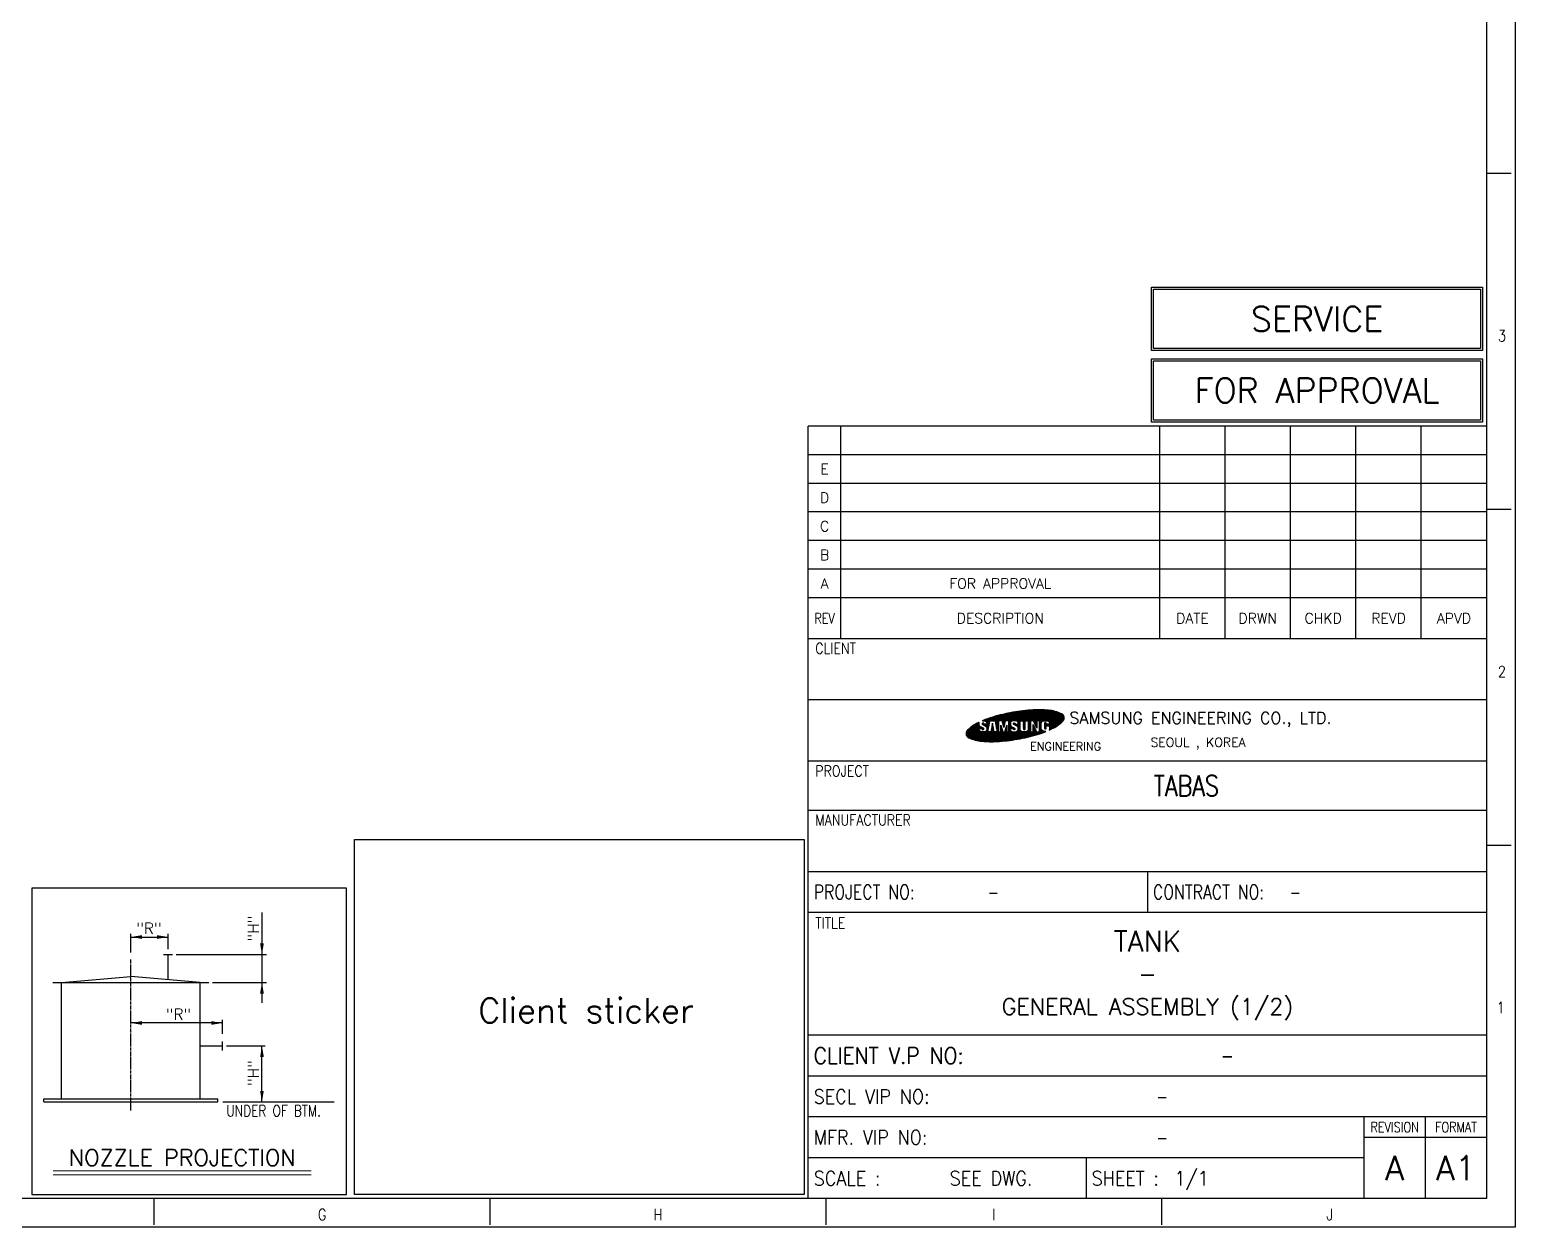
# Model space of a CAD drawing. Header units: millimetres. Extents: x -2091 to 296200, y -2515 to 5200.
# Drawn here: x 46030.9 to 46394.4, y 1776.1 to 2069.1 of the extents above; entities that cross this region are included whole.
import ezdxf
from ezdxf.enums import TextEntityAlignment as Align

# ---------------------------------------------------------------- set-up
doc = ezdxf.new("R2010")
doc.units = ezdxf.units.MM
doc.linetypes.add('CENTER2', pattern=[1.125, 0.75, -0.125, 0.125, -0.125])
doc.linetypes.add('PHANTOM2', pattern=[1.25, 0.625, -0.125, 0.125, -0.125, 0.125, -0.125])
for name, color, linetype in [('1', 7, 'Continuous'), ('2', 3, 'Continuous'), ('BRD', 8, 'Continuous'), ('CLUDE', 30, 'Continuous'), ('co', 7, 'Continuous'), ('CONTINUOUS', 7, 'Continuous'), ('LOGO', 3, 'Continuous')]:
    doc.layers.add(name, color=color, linetype=linetype)
doc.styles.add('ROMANS', font='romans.shx')

# ---------------------------------------------------------------- blocks, each defined once
blk = doc.blocks.new('a')
blk.add_solid([(2.5, 0.42), (2.5, -0.42), (0, 0)])
blk = doc.blocks.new('*X829')
at = {"color": 0}
for p, q in [((346.26, 33.01), (347.51, 34.27)), ((346.29, 32.86), (347.75, 34.32)), ((346.31, 32.71), (347.97, 34.37)), ((346.94, 33.16), (348.2, 34.42)), ((347.12, 33.16), (348.43, 34.47)), ((347.3, 33.16), (348.65, 34.52)), ((347.47, 33.16), (348.87, 34.56)), ((347.54, 33.05), (349.09, 34.6)), ((348.67, 33.16), (347.56, 34.28)), ((347.57, 32.91), (349.3, 34.64)), ((347.61, 32.77), (349.52, 34.68)), ((349.04, 32.97), (347.7, 34.31)), ((349.13, 33.06), (347.85, 34.34)), ((349.25, 33.12), (347.99, 34.38)), ((349.39, 33.16), (348.14, 34.41)), ((348.18, 33.16), (349.73, 34.71)), ((349.56, 33.16), (348.28, 34.44)), ((348.36, 33.16), (349.94, 34.75)), ((349.74, 33.16), (348.43, 34.47)), ((348.53, 33.16), (350.15, 34.78)), ((349.93, 33.14), (348.57, 34.5)), ((348.7, 32.8), (350.77, 34.87)), ((348.7, 32.98), (350.56, 34.84)), ((348.7, 33.15), (350.36, 34.81)), ((350.69, 32.56), (348.72, 34.53)), ((350.69, 32.74), (348.87, 34.56)), ((350.69, 32.91), (349.02, 34.59)), ((349.15, 33.07), (350.97, 34.89)), ((350.69, 33.09), (349.17, 34.62)), ((350.8, 33.16), (349.32, 34.64)), ((349.42, 33.16), (351.17, 34.92)), ((350.98, 33.16), (349.47, 34.67)), ((349.59, 33.16), (351.37, 34.94)), ((351.15, 33.16), (349.62, 34.69)), ((349.77, 33.16), (351.57, 34.96)), ((351.58, 32.91), (349.77, 34.72)), ((351.58, 33.09), (349.92, 34.74)), ((349.93, 33.15), (351.77, 34.98)), ((350.07, 33.11), (351.96, 35)), ((351.68, 33.16), (350.07, 34.77)), ((350.17, 33.03), (352.16, 35.02)), ((351.86, 33.16), (350.23, 34.79)), ((350.26, 32.95), (352.35, 35.03)), ((350.32, 32.83), (352.54, 35.05)), ((352.04, 33.16), (350.38, 34.81)), ((352.52, 32.85), (350.54, 34.84)), ((352.52, 33.03), (350.69, 34.86)), ((350.83, 33.16), (352.73, 35.06)), ((352.56, 33.16), (350.85, 34.88)), ((351.01, 33.16), (352.92, 35.07)), ((352.74, 33.16), (351.01, 34.9)), ((352.92, 33.16), (351.16, 34.92)), ((351.18, 33.16), (353.11, 35.09)), ((351.25, 32.88), (353.48, 35.1)), ((351.25, 33.05), (353.29, 35.09)), ((353.67, 32.59), (351.32, 34.93)), ((353.67, 32.77), (351.48, 34.95)), ((353.67, 32.94), (351.64, 34.97)), ((351.71, 33.16), (353.66, 35.11)), ((353.67, 33.12), (351.8, 34.99)), ((351.89, 33.16), (353.84, 35.11)), ((353.8, 33.16), (351.96, 35)), ((352.07, 33.16), (354.02, 35.11)), ((353.98, 33.16), (352.13, 35.02)), ((352.14, 33.06), (354.19, 35.11)), ((352.14, 32.88), (354.37, 35.11)), ((354.46, 32.86), (352.29, 35.03)), ((354.53, 32.96), (352.45, 35.04)), ((352.6, 33.16), (354.54, 35.1)), ((354.62, 33.05), (352.62, 35.05)), ((352.78, 33.16), (354.71, 35.1)), ((354.73, 33.11), (352.78, 35.07)), ((352.95, 33.16), (354.88, 35.09)), ((354.86, 33.16), (352.95, 35.08)), ((353.1, 33.13), (355.04, 35.08)), ((355.04, 33.16), (353.12, 35.09)), ((353.15, 33.01), (355.21, 35.07)), ((353.2, 32.89), (355.38, 35.06)), ((353.26, 32.76), (355.54, 35.04)), ((355.22, 33.16), (353.28, 35.09)), ((355.39, 33.16), (353.45, 35.1)), ((355.61, 33.12), (353.63, 35.11)), ((356.89, 32.02), (353.8, 35.11)), ((353.84, 33.16), (355.7, 35.03)), ((357, 32.09), (353.98, 35.11)), ((354.01, 33.16), (355.86, 35.01)), ((354.12, 33.1), (356.02, 34.99)), ((354.12, 32.92), (356.17, 34.97)), ((354.12, 32.74), (356.32, 34.94)), ((354.12, 32.57), (356.47, 34.91)), ((357.11, 32.16), (354.15, 35.11)), ((357.21, 32.23), (354.33, 35.11)), ((357.32, 32.3), (354.51, 35.1)), ((357.42, 32.37), (354.7, 35.1)), ((357.52, 32.44), (354.88, 35.09)), ((354.9, 33.16), (356.61, 34.88)), ((357.63, 32.52), (355.07, 35.08)), ((355.07, 33.16), (356.76, 34.85)), ((355.25, 33.16), (356.9, 34.81)), ((357.72, 32.6), (355.26, 35.06)), ((355.43, 33.16), (357.03, 34.77)), ((357.82, 32.68), (355.45, 35.05)), ((355.57, 33.13), (357.17, 34.73)), ((357.92, 32.76), (355.64, 35.03)), ((355.69, 33.08), (357.3, 34.69)), ((355.76, 32.26), (357.95, 34.44)), ((355.79, 32.99), (357.44, 34.64)), ((358.01, 32.84), (355.84, 35.01)), ((355.86, 32.89), (357.57, 34.6)), ((355.89, 32.74), (357.7, 34.55)), ((355.89, 32.56), (357.82, 34.5)), ((355.89, 32.21), (358.07, 34.39)), ((355.89, 32.03), (358.18, 34.32)), ((358.11, 32.92), (356.05, 34.98)), ((358.2, 33.01), (356.26, 34.95)), ((358.29, 33.1), (356.48, 34.91)), ((358.37, 33.19), (356.7, 34.86)), ((358.43, 33.31), (356.94, 34.8)), ((358.48, 33.43), (357.19, 34.72)), ((358.51, 33.58), (357.45, 34.64)), ((358.51, 33.76), (357.74, 34.53)), ((358.44, 34.01), (358.04, 34.4)), ((341.1, 30.85), (342.82, 32.58)), ((341.11, 31.05), (342.35, 32.28)), ((341.12, 30.7), (343.21, 32.79)), ((341.16, 30.56), (343.4, 32.81)), ((341.22, 30.45), (343.4, 32.63)), ((341.29, 30.34), (343.4, 32.45)), ((341.38, 30.26), (343.45, 32.32)), ((341.49, 30.18), (343.53, 32.22)), ((343.63, 29.55), (341.53, 31.64)), ((341.6, 30.12), (343.62, 32.14)), ((343.83, 29.52), (341.63, 31.73)), ((344.03, 29.5), (341.72, 31.81)), ((341.73, 30.07), (343.41, 31.75)), ((344.22, 29.48), (341.82, 31.89)), ((344.41, 29.47), (341.92, 31.97)), ((344.6, 29.46), (342.02, 32.04)), ((344.79, 29.45), (342.12, 32.12)), ((344.97, 29.44), (342.22, 32.19)), ((345.15, 29.44), (342.32, 32.27)), ((345.33, 29.43), (342.43, 32.34)), ((343.41, 31.54), (342.54, 32.41)), ((343.41, 31.71), (342.65, 32.47)), ((343.52, 31.77), (342.76, 32.54)), ((343.7, 31.77), (342.87, 32.61)), ((343.88, 31.77), (342.98, 32.67)), ((343.07, 29.65), (345.07, 31.64)), ((343.42, 32.41), (343.1, 32.73)), ((343.4, 32.6), (343.21, 32.79)), ((343.4, 32.78), (343.33, 32.85)), ((343.43, 31.77), (343.73, 32.07)), ((343.61, 31.77), (343.85, 32.02)), ((344.21, 31.62), (343.77, 32.05)), ((343.78, 31.77), (343.97, 31.96)), ((343.93, 31.74), (344.08, 31.9)), ((344.09, 31.56), (343.93, 31.72)), ((343.96, 32.66), (344.07, 32.76)), ((344.11, 32.42), (343.96, 32.57)), ((343.97, 31.61), (344.19, 31.82)), ((344.46, 32.25), (343.99, 32.73)), ((343.99, 32.51), (344.2, 32.72)), ((344.08, 33.16), (344.06, 33.18)), ((344.09, 32.43), (344.25, 32.59)), ((344.1, 31.56), (344.22, 31.68)), ((344.11, 33.16), (344.18, 33.23)), ((344.25, 32.64), (344.12, 32.77)), ((344.2, 31.81), (344.13, 31.88)), ((344.26, 33.16), (344.19, 33.23)), ((344.2, 32.37), (344.39, 32.55)), ((344.29, 33.16), (344.47, 33.35)), ((344.48, 33.12), (344.31, 33.28)), ((344.32, 32.31), (344.56, 32.55)), ((345.09, 31.79), (344.33, 32.55)), ((344.43, 33.13), (344.76, 33.46)), ((345.23, 32.54), (344.44, 33.33)), ((344.44, 32.26), (344.74, 32.55)), ((345.12, 31.94), (344.51, 32.55)), ((344.55, 32.19), (345.3, 32.93)), ((344.56, 33.08), (345.04, 33.56)), ((345.26, 32.69), (344.57, 33.38)), ((344.65, 32.11), (345.26, 32.72)), ((344.66, 33), (345.31, 33.65)), ((345.28, 32.84), (344.69, 33.43)), ((345.15, 32.09), (344.69, 32.55)), ((344.73, 32.01), (345.22, 32.5)), ((344.75, 32.91), (345.57, 33.73)), ((345.07, 31.64), (344.75, 31.96)), ((344.77, 32.76), (345.82, 33.81)), ((344.77, 32.59), (345.34, 33.15)), ((345.2, 32.39), (344.77, 32.82)), ((345.17, 32.24), (344.77, 32.64)), ((344.78, 31.88), (345.18, 32.29)), ((344.78, 31.71), (345.14, 32.07)), ((344.78, 31.53), (345.1, 31.86)), ((345.04, 31.5), (344.78, 31.76)), ((345.31, 32.99), (344.82, 33.48)), ((345.34, 33.14), (344.95, 33.53)), ((345.49, 33.16), (345.08, 33.57)), ((345.67, 33.16), (345.21, 33.62)), ((345.35, 33.16), (346.07, 33.89)), ((345.85, 33.16), (345.35, 33.66)), ((346.02, 33.16), (345.48, 33.71)), ((345.52, 31.21), (345.97, 31.67)), ((345.53, 33.16), (346.32, 33.96)), ((345.55, 31.42), (345.95, 31.82)), ((345.59, 31.64), (345.92, 31.97)), ((346.06, 31.18), (345.59, 31.65)), ((346.2, 33.16), (345.61, 33.75)), ((346.02, 31.4), (345.62, 31.8)), ((345.63, 31.85), (345.89, 32.12)), ((345.98, 31.61), (345.65, 31.95)), ((345.67, 32.07), (345.87, 32.27)), ((345.95, 31.83), (345.67, 32.1)), ((345.7, 33.16), (346.56, 34.02)), ((345.91, 32.04), (345.7, 32.25)), ((345.71, 32.28), (345.84, 32.42)), ((345.87, 32.26), (345.73, 32.4)), ((346.87, 32.67), (345.75, 33.79)), ((345.75, 32.5), (345.81, 32.57)), ((345.83, 32.47), (345.75, 32.55)), ((345.78, 32.71), (345.79, 32.72)), ((345.79, 32.69), (345.78, 32.7)), ((345.88, 33.16), (346.81, 34.09)), ((346.87, 32.84), (345.89, 33.83)), ((346.87, 33.02), (346.02, 33.87)), ((346.06, 33.16), (347.04, 34.15)), ((346.91, 33.16), (346.16, 33.91)), ((346.23, 33.16), (347.28, 34.21)), ((346.87, 32.49), (346.24, 33.12)), ((346.87, 32.31), (346.28, 32.91)), ((347.08, 33.16), (346.3, 33.95)), ((346.87, 32.14), (346.32, 32.69)), ((346.34, 32.56), (346.87, 33.09)), ((346.87, 31.96), (346.36, 32.48)), ((346.37, 32.41), (346.87, 32.92)), ((346.39, 32.26), (346.87, 32.74)), ((346.87, 31.78), (346.4, 32.26)), ((346.42, 32.11), (346.87, 32.56)), ((346.87, 31.61), (346.43, 32.04)), ((347.26, 33.16), (346.44, 33.99)), ((346.45, 31.96), (346.87, 32.39)), ((346.87, 31.43), (346.47, 31.83)), ((346.48, 31.81), (346.87, 32.21)), ((346.5, 31.66), (346.87, 32.03)), ((346.53, 31.51), (346.87, 31.86)), ((346.56, 31.36), (346.87, 31.68)), ((347.44, 33.16), (346.57, 34.03)), ((347.98, 32.8), (346.71, 34.06)), ((348.01, 32.94), (346.85, 34.1)), ((348.04, 33.09), (346.99, 34.14)), ((348.14, 33.16), (347.13, 34.17)), ((347.3, 32.24), (347.25, 32.29)), ((347.25, 32.24), (347.29, 32.27)), ((347.25, 32.06), (347.33, 32.13)), ((347.36, 32), (347.25, 32.11)), ((347.25, 31.88), (347.37, 32)), ((347.43, 31.75), (347.25, 31.93)), ((347.25, 31.71), (347.4, 31.86)), ((347.5, 31.51), (347.25, 31.76)), ((347.25, 31.53), (347.44, 31.72)), ((348.32, 33.16), (347.28, 34.21)), ((348.5, 33.16), (347.42, 34.24)), ((347.94, 32.66), (347.54, 33.06)), ((347.91, 32.51), (347.59, 32.83)), ((347.64, 32.62), (348.02, 33.01)), ((347.88, 32.37), (347.64, 32.6)), ((347.67, 32.48), (347.97, 32.78)), ((347.7, 32.33), (347.92, 32.55)), ((347.84, 32.23), (347.7, 32.37)), ((347.74, 32.19), (347.86, 32.32)), ((347.81, 32.08), (347.75, 32.14)), ((347.77, 32.05), (347.81, 32.09)), ((348.06, 31.45), (348.32, 31.71)), ((348.12, 31.69), (348.32, 31.89)), ((348.32, 31.57), (348.14, 31.75)), ((348.32, 31.75), (348.18, 31.89)), ((348.19, 31.94), (348.32, 32.07)), ((348.32, 31.93), (348.22, 32.03)), ((348.26, 32.18), (348.32, 32.24)), ((348.32, 32.1), (348.26, 32.17)), ((348.32, 32.28), (348.29, 32.31)), ((348.54, 29.63), (350.69, 31.79)), ((348.97, 32.87), (348.7, 33.14)), ((348.95, 32.71), (348.7, 32.96)), ((348.7, 32.62), (348.98, 32.9)), ((348.95, 32.54), (348.7, 32.78)), ((348.7, 32.45), (348.95, 32.69)), ((348.99, 32.31), (348.7, 32.61)), ((348.7, 32.27), (348.95, 32.52)), ((349.36, 31.77), (348.7, 32.43)), ((348.7, 32.09), (348.98, 32.37)), ((348.7, 31.92), (349.04, 32.25)), ((349.18, 31.77), (348.7, 32.25)), ((348.7, 31.74), (349.13, 32.17)), ((348.7, 31.56), (349.23, 32.09)), ((349, 31.77), (348.7, 32.08)), ((348.95, 31.65), (348.7, 31.9)), ((348.95, 31.47), (348.7, 31.72)), ((348.7, 31.39), (348.95, 31.64)), ((349.09, 31.77), (349.35, 32.04)), ((349.73, 31.58), (349.17, 32.14)), ((349.26, 31.77), (349.48, 31.99)), ((349.44, 31.77), (349.59, 31.92)), ((349.49, 31.65), (349.7, 31.86)), ((349.55, 31.58), (349.5, 31.63)), ((349.51, 32.55), (349.71, 32.75)), ((349.89, 32.3), (349.51, 32.68)), ((349.76, 31.72), (349.53, 31.96)), ((349.59, 32.45), (349.79, 32.66)), ((349.59, 31.57), (349.76, 31.74)), ((349.79, 32.57), (349.61, 32.76)), ((349.71, 32.39), (349.87, 32.55)), ((350.69, 31.68), (349.81, 32.55)), ((349.82, 32.33), (350.04, 32.55)), ((349.94, 32.28), (350.22, 32.55)), ((350.69, 31.85), (349.99, 32.55)), ((350.06, 32.22), (350.69, 32.85)), ((350.16, 32.14), (350.69, 32.67)), ((350.69, 32.03), (350.17, 32.55)), ((350.25, 32.06), (350.69, 32.49)), ((350.3, 31.93), (350.69, 32.32)), ((350.32, 32.65), (350.69, 33.02)), ((350.69, 32.38), (350.32, 32.76)), ((350.69, 32.21), (350.32, 32.58)), ((350.32, 31.77), (350.69, 32.14)), ((350.32, 31.59), (350.69, 31.96)), ((350.75, 31.45), (350.32, 31.87)), ((351.81, 30.21), (350.32, 31.69)), ((350.85, 30), (352.52, 31.67)), ((351.58, 32.74), (351.25, 33.06)), ((351.25, 32.7), (351.58, 33.02)), ((351.58, 32.56), (351.25, 32.88)), ((351.25, 32.52), (351.58, 32.85)), ((351.58, 32.38), (351.25, 32.71)), ((351.25, 32.35), (351.58, 32.67)), ((351.58, 32.21), (351.25, 32.53)), ((351.25, 32.17), (351.58, 32.49)), ((351.58, 32.03), (351.25, 32.35)), ((351.25, 31.99), (351.58, 32.32)), ((351.58, 31.85), (351.25, 32.18)), ((351.25, 31.82), (351.58, 32.14)), ((351.58, 31.68), (351.25, 32)), ((351.47, 31.6), (351.25, 31.82)), ((351.28, 31.66), (351.58, 31.96)), ((351.39, 31.6), (351.58, 31.79)), ((352.05, 31.38), (352.52, 31.85)), ((352.14, 32.7), (352.52, 33.08)), ((352.52, 32.68), (352.14, 33.06)), ((352.14, 32.53), (352.52, 32.91)), ((352.52, 32.5), (352.14, 32.88)), ((352.14, 32.35), (352.52, 32.73)), ((352.52, 32.32), (352.14, 32.7)), ((352.14, 32.17), (352.52, 32.55)), ((352.52, 32.15), (352.14, 32.53)), ((352.14, 32), (352.52, 32.38)), ((352.52, 31.97), (352.14, 32.35)), ((352.14, 31.82), (352.52, 32.2)), ((352.52, 31.79), (352.14, 32.17)), ((352.14, 31.64), (352.52, 32.02)), ((352.52, 31.62), (352.14, 32)), ((352.52, 31.44), (352.14, 31.82)), ((352.52, 31.26), (352.14, 31.64)), ((353.03, 32.34), (352.98, 32.4)), ((352.98, 32.3), (353.03, 32.35)), ((352.98, 32.13), (353.08, 32.23)), ((353.17, 32.02), (352.98, 32.22)), ((352.98, 31.95), (353.14, 32.11)), ((353.32, 31.7), (352.98, 32.04)), ((352.98, 31.77), (353.19, 31.99)), ((353.46, 31.38), (352.98, 31.87)), ((352.98, 31.6), (353.24, 31.86)), ((352.98, 31.42), (353.3, 31.74)), ((353.9, 30.76), (352.98, 31.69)), ((353.67, 32.41), (353.21, 32.87)), ((353.31, 32.64), (353.67, 32.99)), ((353.67, 32.24), (353.36, 32.55)), ((353.37, 32.52), (353.67, 32.82)), ((353.42, 32.4), (353.67, 32.64)), ((353.48, 32.27), (353.67, 32.46)), ((353.67, 32.06), (353.5, 32.23)), ((353.53, 32.15), (353.67, 32.29)), ((353.59, 32.03), (353.67, 32.11)), ((353.64, 31.91), (353.67, 31.93)), ((353.67, 31.88), (353.64, 31.91)), ((354.44, 32.7), (354.12, 33.02)), ((354.44, 32.52), (354.12, 32.84)), ((354.12, 32.39), (354.44, 32.71)), ((354.44, 32.35), (354.12, 32.66)), ((354.12, 32.21), (354.44, 32.53)), ((354.44, 32.17), (354.12, 32.49)), ((354.12, 32.04), (354.44, 32.35)), ((354.44, 31.99), (354.12, 32.31)), ((354.12, 31.86), (354.44, 32.18)), ((354.44, 31.82), (354.12, 32.13)), ((354.12, 31.68), (354.44, 32)), ((354.47, 31.61), (354.12, 31.96)), ((354.12, 31.51), (354.44, 31.82)), ((354.83, 31.08), (354.12, 31.78)), ((354.12, 31.33), (354.45, 31.66)), ((355.03, 32.59), (355.23, 32.79)), ((355.03, 32.41), (355.31, 32.7)), ((355.42, 32.26), (355.03, 32.64)), ((355.03, 32.23), (355.32, 32.52)), ((355.24, 32.26), (355.03, 32.47)), ((355.18, 32.14), (355.03, 32.29)), ((355.03, 32.06), (355.18, 32.21)), ((355.31, 31.83), (355.03, 32.11)), ((355.03, 31.88), (355.18, 32.03)), ((355.23, 31.73), (355.03, 31.94)), ((355.32, 32.53), (355.07, 32.78)), ((355.07, 31.74), (355.31, 31.98)), ((355.23, 32.26), (355.49, 32.52)), ((355.23, 31.73), (355.3, 31.8)), ((355.29, 32.73), (355.24, 32.79)), ((355.59, 32.26), (355.33, 32.52)), ((355.4, 32.26), (355.67, 32.52)), ((355.77, 32.26), (355.5, 32.52)), ((355.58, 32.26), (355.84, 32.52)), ((356.43, 31.77), (355.68, 32.52)), ((356.55, 31.83), (355.86, 32.52)), ((356.78, 31.95), (355.87, 32.86)), ((355.89, 31.86), (358.27, 34.24)), ((355.89, 31.68), (358.35, 34.15)), ((356.66, 31.89), (355.89, 32.67)), ((356.32, 31.71), (355.89, 32.14)), ((356.2, 31.65), (355.89, 31.96)), ((356.08, 31.6), (355.89, 31.78)), ((355.9, 31.52), (358.42, 34.04)), ((356.23, 31.67), (358.47, 33.91)), ((356.59, 31.85), (358.51, 33.77)), ((357.01, 32.09), (358.51, 33.6)), ((357.58, 32.48), (358.46, 33.37)), ((341.97, 29.97), (341.1, 30.84)), ((342.24, 29.87), (341.11, 31.01)), ((342.5, 29.79), (341.14, 31.15)), ((341.67, 30.09), (341.14, 30.62)), ((342.75, 29.72), (341.2, 31.27)), ((341.26, 31.37), (341.51, 31.62)), ((342.98, 29.66), (341.27, 31.38)), ((343.2, 29.62), (341.35, 31.47)), ((343.42, 29.58), (341.44, 31.56)), ((341.85, 30.02), (343.41, 31.57)), ((341.98, 29.97), (343.43, 31.42)), ((342.11, 29.92), (343.51, 31.33)), ((342.24, 29.87), (343.61, 31.25)), ((342.37, 29.83), (343.74, 31.2)), ((342.51, 29.79), (343.88, 31.16)), ((342.64, 29.75), (344.06, 31.16)), ((342.78, 29.71), (344.23, 31.16)), ((342.93, 29.68), (344.44, 31.19)), ((343.22, 29.61), (345.03, 31.42)), ((343.37, 29.59), (344.99, 31.21)), ((343.52, 29.56), (345.12, 31.16)), ((343.67, 29.54), (345.3, 31.16)), ((345.51, 29.43), (343.75, 31.19)), ((343.83, 29.52), (345.47, 31.16)), ((345.69, 29.43), (343.96, 31.16)), ((343.99, 29.51), (346, 31.52)), ((345.86, 29.43), (344.13, 31.16)), ((344.15, 29.49), (346.03, 31.37)), ((346.04, 29.44), (344.31, 31.16)), ((344.32, 29.48), (346.05, 31.22)), ((346.21, 29.44), (344.46, 31.2)), ((344.48, 29.47), (346.18, 31.16)), ((346.38, 29.45), (344.57, 31.25)), ((344.65, 29.46), (346.36, 31.16)), ((346.55, 29.46), (344.66, 31.34)), ((344.99, 31.2), (344.75, 31.43)), ((345.01, 31.35), (344.78, 31.58)), ((344.82, 29.45), (346.53, 31.16)), ((344.99, 29.44), (346.87, 31.33)), ((346.71, 29.47), (345.02, 31.16)), ((345.16, 29.44), (346.89, 31.16)), ((346.88, 29.48), (345.19, 31.16)), ((345.33, 29.43), (347.06, 31.16)), ((347.05, 29.49), (345.37, 31.16)), ((347.21, 29.5), (345.51, 31.2)), ((345.51, 29.43), (347.24, 31.16)), ((347.37, 29.52), (345.54, 31.35)), ((347.54, 29.53), (345.57, 31.5)), ((345.68, 29.43), (347.56, 31.3)), ((345.86, 29.43), (347.6, 31.17)), ((346.04, 29.44), (347.77, 31.16)), ((347.7, 29.54), (346.08, 31.16)), ((346.23, 29.44), (347.95, 31.16)), ((347.86, 29.56), (346.26, 31.16)), ((346.41, 29.45), (348.32, 31.36)), ((348.02, 29.58), (346.43, 31.16)), ((346.87, 31.25), (346.51, 31.61)), ((348.34, 29.61), (346.55, 31.4)), ((346.58, 31.21), (346.87, 31.5)), ((348.18, 29.59), (346.59, 31.18)), ((346.6, 29.46), (348.32, 31.18)), ((346.79, 29.47), (348.48, 31.16)), ((348.5, 29.63), (346.96, 31.16)), ((346.98, 29.48), (348.65, 31.16)), ((348.65, 29.65), (347.14, 31.16)), ((347.17, 29.5), (349.02, 31.35)), ((347.25, 31.35), (347.48, 31.58)), ((347.57, 31.26), (347.25, 31.58)), ((347.25, 31.18), (347.52, 31.44)), ((348.97, 29.69), (347.25, 31.4)), ((348.81, 29.67), (347.25, 31.23)), ((347.36, 29.51), (349.12, 31.28)), ((347.55, 29.53), (349.23, 31.21)), ((349.12, 29.71), (347.67, 31.16)), ((347.75, 29.55), (349.37, 31.17)), ((349.28, 29.73), (347.85, 31.16)), ((347.94, 29.57), (349.54, 31.16)), ((347.99, 31.2), (348.32, 31.54)), ((349.43, 29.76), (347.99, 31.2)), ((349.58, 29.78), (348.03, 31.34)), ((348.32, 31.22), (348.06, 31.48)), ((348.32, 31.4), (348.1, 31.61)), ((348.14, 29.59), (349.71, 31.16)), ((348.34, 29.61), (349.9, 31.17)), ((349.74, 29.8), (348.38, 31.16)), ((349.89, 29.83), (348.55, 31.16)), ((350.34, 29.91), (348.7, 31.55)), ((348.7, 31.21), (348.95, 31.46)), ((350.19, 29.88), (348.7, 31.37)), ((350.04, 29.85), (348.7, 31.19)), ((348.74, 29.66), (350.69, 31.61)), ((348.95, 29.69), (350.73, 31.47)), ((349.15, 29.71), (350.81, 31.37)), ((350.49, 29.93), (349.2, 31.22)), ((349.36, 29.74), (350.9, 31.29)), ((350.64, 29.96), (349.44, 31.16)), ((349.57, 29.78), (351.02, 31.23)), ((350.79, 29.99), (349.61, 31.16)), ((349.78, 29.81), (351.14, 31.18)), ((350.93, 30.02), (349.79, 31.16)), ((351.08, 30.05), (349.95, 31.18)), ((349.99, 29.84), (351.31, 31.16)), ((351.23, 30.08), (350.07, 31.23)), ((351.37, 30.11), (350.18, 31.31)), ((350.2, 29.88), (351.48, 31.16)), ((351.52, 30.14), (350.26, 31.4)), ((351.66, 30.17), (350.32, 31.52)), ((350.42, 29.92), (351.68, 31.18)), ((350.63, 29.96), (352.02, 31.35)), ((351.95, 30.24), (350.9, 31.29)), ((351.07, 30.05), (352.52, 31.49)), ((352.09, 30.27), (351.2, 31.16)), ((351.3, 30.09), (352.52, 31.32)), ((352.24, 30.31), (351.38, 31.16)), ((351.52, 30.14), (352.54, 31.16)), ((352.38, 30.34), (351.56, 31.16)), ((352.52, 30.38), (351.71, 31.19)), ((351.75, 30.19), (352.72, 31.16)), ((352.66, 30.41), (351.85, 31.23)), ((352.8, 30.45), (351.95, 31.3)), ((351.98, 30.25), (352.9, 31.16)), ((352.94, 30.49), (352.05, 31.38)), ((353.08, 30.53), (352.12, 31.49)), ((352.21, 30.3), (353.41, 31.5)), ((352.45, 30.36), (353.46, 31.38)), ((353.22, 30.56), (352.62, 31.16)), ((352.68, 30.42), (353.52, 31.25)), ((353.36, 30.6), (352.8, 31.16)), ((352.92, 30.48), (353.6, 31.16)), ((353.49, 30.64), (352.97, 31.16)), ((352.98, 31.24), (353.35, 31.62)), ((353.77, 30.72), (352.98, 31.51)), ((353.63, 30.68), (352.98, 31.34)), ((353.17, 30.55), (353.78, 31.16)), ((353.41, 30.62), (353.96, 31.16)), ((353.66, 30.69), (354.52, 31.55)), ((354.04, 30.81), (353.68, 31.16)), ((354.17, 30.85), (353.86, 31.16)), ((353.91, 30.77), (354.6, 31.45)), ((354.3, 30.89), (354.03, 31.16)), ((354.7, 31.03), (354.12, 31.6)), ((354.57, 30.98), (354.12, 31.43)), ((354.44, 30.94), (354.12, 31.25)), ((354.17, 30.85), (354.69, 31.36)), ((354.44, 30.94), (354.82, 31.32)), ((354.71, 31.03), (354.95, 31.27)), ((354.96, 31.12), (354.74, 31.34)), ((354.99, 31.14), (355.09, 31.23)), ((355.08, 31.17), (355, 31.26)), ((355.21, 31.22), (355.2, 31.23)), ((355.83, 31.49), (355.83, 31.49)), ((355.95, 31.54), (355.89, 31.61))]:
    blk.add_line(p, q, dxfattribs=at)

msp = doc.modelspace()

# ---------------------------------------------------------------- linework, layer by layer
at = {"color": 7}
for p, q in [((46087.72, 1853.12), (46087.72, 1831.05)), ((46087.72, 1806.79), (46087.72, 1820.51))]:
    msp.add_line(p, q, dxfattribs=at)
for p, q in [((46055.65, 1843.36), (46055.65, 1847.91)), ((46055.65, 1847.15), (46064.76, 1847.15)), ((46064.76, 1844.2), (46064.76, 1847.91)), ((46066.75, 1842.85), (46088.8, 1842.85)), ((46075.66, 1836.05), (46088.8, 1836.05)), ((46078.03, 1826.12), (46055.65, 1826.12)), ((46078.03, 1823.43), (46078.03, 1826.88)), ((46079.07, 1820.51), (46088.48, 1820.51)), ((46078.11, 1806.79), (46105.37, 1806.79))]:
    msp.add_line(p, q)
at = {"color": 1, "linetype": 'CENTER2'}
msp.add_line((46055.65, 1804.75), (46055.65, 1841.82), dxfattribs=at)
at = {"color": 2}
for p, q in [((46063.67, 1842.85), (46065.85, 1842.85)), ((46064.76, 1836.71), (46064.76, 1842.85)), ((46036.55, 1836.05), (46074.75, 1836.05)), ((46038.71, 1836.05), (46055.65, 1837.48)), ((46038.71, 1807.55), (46038.71, 1836.05)), ((46072.59, 1836.05), (46055.65, 1837.48)), ((46072.59, 1807.55), (46072.59, 1836.05)), ((46078.03, 1819.42), (46078.03, 1821.59)), ((46072.59, 1820.51), (46078.03, 1820.51)), ((46034.36, 1807.55), (46076.94, 1807.55)), ((46034.36, 1806.79), (46034.36, 1807.55)), ((46034.36, 1806.79), (46076.94, 1806.79)), ((46076.94, 1806.79), (46076.94, 1807.55))]:
    msp.add_line(p, q, dxfattribs=at)
at = {"color": 7, "lineweight": 18}
msp.add_line((46036.66, 1789.97), (46099.8, 1789.97), dxfattribs=at)
at = {"color": 2, "lineweight": 18}
msp.add_line((46036.66, 1788.97), (46099.8, 1788.97), dxfattribs=at)
at = {"color": 2, "linetype": 'Continuous'}
for points in [[(46305.39, 2006.12), (46386.39, 2006.12), (46386.39, 1990.63), (46305.39, 1990.63)], [(46305.89, 2005.62), (46385.89, 2005.62), (46385.89, 1991.13), (46305.89, 1991.13)], [(46305.39, 1988.63), (46386.39, 1988.63), (46386.39, 1973.14), (46305.39, 1973.14)], [(46305.89, 1988.13), (46385.89, 1988.13), (46385.89, 1973.64), (46305.89, 1973.64)]]:
    msp.add_lwpolyline(points, close=True, dxfattribs=at)
at = {"color": 164, "true_color": 0x1428a0}
msp.add_lwpolyline([(46263.24, 1899.71), (46263.09, 1899.64, 0.080527), (46260.35, 1897.73, 0.24906), (46260.03, 1896.73, 0.24906), (46260.68, 1895.89, 0.080527), (46263.9, 1895.04, 0.039407), (46267.59, 1894.97, 0.028874), (46272.6, 1895.55, 0.028874), (46277.51, 1896.71, 0.022677), (46279.52, 1897.41), (46279.31, 1897.41), (46279.04, 1897.49), (46278.75, 1897.59), (46278.45, 1897.93), (46278.41, 1898.07), (46278.41, 1899.59), (46278.51, 1899.77), (46278.7, 1899.96), (46278.98, 1900.08), (46279.86, 1900.08), (46280.08, 1900), (46280.22, 1899.9), (46280.37, 1899.72), (46280.41, 1899.6), (46280.41, 1899.19), (46279.62, 1899.19), (46279.62, 1899.42), (46279.56, 1899.54), (46279.42, 1899.59), (46279.28, 1899.54), (46279.23, 1899.45), (46279.23, 1898.21), (46279.28, 1898.12), (46279.42, 1898.07), (46279.56, 1898.12), (46279.62, 1898.24), (46279.62, 1898.45), (46279.44, 1898.45), (46279.44, 1898.82), (46280.41, 1898.82), (46280.41, 1897.87), (46280.31, 1897.75, 0.007519), (46280.95, 1898.05, 0.080527), (46283.69, 1899.95, 0.24906), (46284.02, 1900.96, 0.24906), (46283.37, 1901.79, 0.080527), (46280.14, 1902.65, 0.039407), (46276.45, 1902.72, 0.028874), (46271.44, 1902.13, 0.028874), (46266.53, 1900.97, 0.028166), (46264.05, 1900.08), (46264.46, 1900.08), (46264.77, 1899.99), (46264.99, 1899.81), (46265.08, 1899.68), (46265.08, 1899.23), (46264.36, 1899.23), (46264.36, 1899.37), (46264.31, 1899.45), (46264.27, 1899.49), (46264.16, 1899.54), (46264.01, 1899.49), (46263.96, 1899.4), (46263.96, 1899.24), (46264.04, 1899.12), (46264.21, 1899.03), (46264.33, 1898.95), (46264.71, 1898.79), (46265.01, 1898.54), (46265.09, 1898.29), (46265.09, 1897.81), (46265.04, 1897.67), (46264.82, 1897.45), (46264.73, 1897.4), (46264.64, 1897.36), (46264.46, 1897.32), (46263.82, 1897.32), (46263.52, 1897.4), (46263.29, 1897.58), (46263.2, 1897.71), (46263.2, 1898.16), (46263.92, 1898.16), (46263.92, 1898.02), (46263.97, 1897.94), (46264.01, 1897.9), (46264.12, 1897.85), (46264.28, 1897.9), (46264.32, 1897.99), (46264.32, 1898.16), (46264.24, 1898.28), (46264.07, 1898.36), (46263.95, 1898.44), (46263.57, 1898.6), (46263.28, 1898.85), (46263.19, 1899.1), (46263.19, 1899.58)], format="xyb", close=True, dxfattribs=at)
for points in [[(46269.5, 1897.32), (46269.97, 1899.02), (46269.97, 1897.32), (46270.5, 1897.32), (46270.5, 1900.08), (46269.61, 1900.08), (46269.24, 1898.44), (46268.86, 1900.08), (46267.98, 1900.08), (46267.98, 1897.32), (46268.5, 1897.32), (46268.5, 1899.02), (46268.98, 1897.32)], [(46276.54, 1900.08), (46275.77, 1900.08), (46275.77, 1897.32), (46276.4, 1897.32), (46276.4, 1899.11), (46277.2, 1897.32), (46277.98, 1897.32), (46277.98, 1900.08), (46277.35, 1900.08), (46277.35, 1898.27)]]:
    msp.add_lwpolyline(points, close=True, dxfattribs=at)
at = {"color": 2, "linetype": 'Continuous', "ltscale": 0.5}
msp.add_lwpolyline([(46031.39, 1784.14), (46108.39, 1784.14), (46108.39, 1859.14), (46031.39, 1859.14)], close=True, dxfattribs=at)
at = {"layer": '1', "linetype": 'Continuous'}
for p, q in [((46221.39, 1783.14), (46221.39, 1972.14)), ((46387.39, 1972.14), (46221.39, 1972.14)), ((46229.39, 1920.14), (46229.39, 1972.14)), ((46387.39, 1965.14), (46221.39, 1965.14)), ((46387.39, 1958.14), (46221.39, 1958.14)), ((46387.39, 1951.14), (46221.39, 1951.14)), ((46387.39, 1944.14), (46221.39, 1944.14)), ((46387.39, 1937.14), (46221.39, 1937.14)), ((46387.39, 1930.14), (46221.39, 1930.14))]:
    msp.add_line(p, q, dxfattribs=at)
at = {"layer": '1'}
for p, q in [((46307.39, 1920.14), (46307.39, 1972.14)), ((46323.39, 1920.14), (46323.39, 1972.14)), ((46339.39, 1920.14), (46339.39, 1972.14)), ((46355.39, 1920.14), (46355.39, 1972.14)), ((46371.39, 1920.14), (46371.39, 1972.14))]:
    msp.add_line(p, q, dxfattribs=at)
at = {"layer": 'BRD', "color": 4, "linetype": 'Continuous'}
for p, q in [((46387.39, 2034.03), (46393.36, 2034.03)), ((46387.39, 1951.84), (46393.36, 1951.84)), ((46387.39, 1869.66), (46393.36, 1869.66)), ((46061.28, 1783.14), (46061.28, 1776.73)), ((46143.47, 1783.14), (46143.47, 1776.73)), ((46225.66, 1783.14), (46225.66, 1776.73)), ((46307.85, 1783.14), (46307.85, 1776.73))]:
    msp.add_line(p, q, dxfattribs=at)
for points in [[(45553.39, 2370.14), (46394.39, 2370.14), (46394.39, 1776.14), (45553.39, 1776.14)], [(45560.39, 2363.14), (46387.39, 2363.14), (46387.39, 1783.14), (45560.39, 1783.14)]]:
    msp.add_lwpolyline(points, close=True, dxfattribs=at)
at = {"layer": 'CLUDE', "ltscale": 0.5}
msp.add_lwpolyline([(46220.39, 1784.14), (46110.39, 1784.14), (46110.39, 1870.99), (46220.39, 1870.99)], close=True, dxfattribs=at)
at = {"layer": 'co', "linetype": 'Continuous'}
for p, q in [((46387.39, 1920.14), (46221.39, 1920.14)), ((46387.39, 1905.14), (46221.39, 1905.14)), ((46387.39, 1890.14), (46221.39, 1890.14)), ((46387.39, 1878.14), (46221.39, 1878.14)), ((46387.39, 1863.14), (46221.39, 1863.14)), ((46387.39, 1853.14), (46221.39, 1853.14)), ((46387.39, 1823.14), (46221.39, 1823.14)), ((46387.39, 1813.14), (46221.39, 1813.14)), ((46387.39, 1803.14), (46221.39, 1803.14)), ((46387.39, 1798.14), (46357.39, 1798.14)), ((46357.39, 1793.14), (46221.39, 1793.14))]:
    msp.add_line(p, q, dxfattribs=at)
at = {"layer": 'co'}
for p, q in [((46304.39, 1863.14), (46304.39, 1853.14)), ((46357.39, 1783.14), (46357.39, 1803.14)), ((46372.39, 1783.14), (46372.39, 1803.14)), ((46289.39, 1793.14), (46289.39, 1783.14))]:
    msp.add_line(p, q, dxfattribs=at)
at = {"layer": 'LOGO', "color": 164, "true_color": 0x1428a0}
msp.add_lwpolyline([(46265.37, 1897.32), (46265.86, 1900.08), (46267.09, 1900.08), (46267.59, 1897.32), (46266.86, 1897.32), (46266.48, 1899.47), (46266.1, 1897.32), (46265.37, 1897.32)], dxfattribs=at)
for points in [[(46271.61, 1897.94), (46271.57, 1898.02), (46271.57, 1898.16), (46270.84, 1898.16), (46270.84, 1897.71), (46270.94, 1897.58), (46271.16, 1897.4), (46271.47, 1897.32), (46272.1, 1897.32), (46272.29, 1897.36), (46272.37, 1897.4), (46272.47, 1897.45), (46272.69, 1897.67), (46272.74, 1897.81), (46272.74, 1898.29), (46272.65, 1898.54), (46272.36, 1898.79), (46271.98, 1898.95), (46271.85, 1899.03), (46271.69, 1899.12), (46271.61, 1899.24), (46271.61, 1899.4), (46271.65, 1899.49), (46271.8, 1899.54), (46271.92, 1899.49), (46271.96, 1899.45), (46272.01, 1899.37), (46272.01, 1899.23), (46272.73, 1899.23), (46272.73, 1899.68), (46272.64, 1899.81), (46272.41, 1899.99), (46272.1, 1900.08), (46271.47, 1900.08), (46271.29, 1900.03), (46271.2, 1899.99), (46271.11, 1899.94), (46270.89, 1899.72), (46270.84, 1899.58), (46270.84, 1899.1), (46270.92, 1898.85), (46271.22, 1898.6), (46271.59, 1898.44), (46271.72, 1898.36), (46271.89, 1898.28), (46271.97, 1898.16), (46271.97, 1897.99), (46271.92, 1897.9), (46271.77, 1897.85), (46271.65, 1897.9)], [(46274.02, 1898.04), (46274.11, 1897.95), (46274.26, 1897.9), (46274.42, 1897.95), (46274.47, 1898.03), (46274.47, 1900.07), (46275.24, 1900.07), (46275.24, 1897.82), (46275.11, 1897.59), (46274.97, 1897.49), (46274.83, 1897.4), (46274.51, 1897.32), (46273.94, 1897.32), (46273.79, 1897.36), (46273.52, 1897.5), (46273.33, 1897.68), (46273.24, 1897.87), (46273.24, 1900.07), (46274.02, 1900.07)]]:
    msp.add_lwpolyline(points, close=True, dxfattribs=at)

# ---------------------------------------------------------------- block references
at = {"color": 164, "true_color": 0x1428a0, "xscale": 1.379310344827586, "yscale": 1.379310344827586, "zscale": 1.379310344827586}
msp.add_blockref('*X829', (45789.53, 1854.33), dxfattribs=at)
at = {"xscale": 1.087494479361339, "yscale": 1.087494479361339, "zscale": 1.087494479361339}
for p in [(46055.65, 1847.15), (46055.65, 1826.12)]:
    msp.add_blockref('a', p, dxfattribs=at)
for p, xscale, yscale, zscale, rotation in [((46064.76, 1847.15), 1.087494479361339, 1.087494479361339, 1.087494479361339, 180), ((46087.72, 1842.85), -1.087494479364977, 1.087494479364977, 1.087494479364068, 270), ((46087.72, 1836.05), 1.087494479364977, 1.087494479364977, 1.087494479364977, 270), ((46078.03, 1826.12), 1.087494479361339, 1.087494479361339, 1.087494479361339, 180), ((46087.72, 1820.51), 1.087494479364977, 1.087494479364977, 1.087494479364977, 270), ((46087.72, 1806.79), 1.087494479364977, 1.087494479364977, 1.087494479364977, 90)]:
    msp.add_blockref('a', p, dxfattribs=dict(xscale=xscale, yscale=yscale, zscale=zscale, rotation=rotation))

# ---------------------------------------------------------------- texts
at = {"color": 2, "linetype": 'Continuous', "style": 'ROMANS'}
for s, p in [('SERVICE', (46345.89, 1998.37)), ('FOR APPROVAL', (46345.89, 1980.88))]:
    msp.add_text(s, height=6, dxfattribs=at).set_placement(p, align=Align.MIDDLE_CENTER)
at = {"color": 164, "true_color": 0x1428a0, "style": 'ROMANS'}
msp.add_text('SAMSUNG ENGINEERING CO., LTD.', height=2.8552, dxfattribs=at).set_placement((46285.29, 1899.33))
at = {"color": 7, "style": 'ROMANS'}
msp.add_text('SEOUL , KOREA', height=2.2345, dxfattribs=at).set_placement((46316.77, 1893.68), align=Align.CENTER)
at = {"style": 'ROMANS'}
for p in [(46056.99, 1847.91), (46064.22, 1826.88)]:
    msp.add_text('"R"', height=2.719, dxfattribs=at).set_placement(p)
for p in [(46086.99, 1846.07), (46086.99, 1810.71)]:
    msp.add_text('"H"', height=2.719, rotation=90, dxfattribs=at).set_placement(p)
at = {"color": 3, "linetype": 'PHANTOM2', "style": 'ROMANS'}
msp.add_text('Client sticker', height=6, dxfattribs=at).set_placement((46167.01, 1829.18), align=Align.MIDDLE_CENTER)
at = {"style": 'ROMANS', "width": 0.8}
msp.add_text('UNDER OF BTM.', height=2.7187, dxfattribs=at).set_placement((46079.02, 1803.28))
at = {"color": 2, "linetype": 'Continuous', "style": 'ROMANS'}
msp.add_text('NOZZLE PROJECTION', height=4, dxfattribs=at).set_placement((46068.23, 1791.17), align=Align.CENTER)
at = {"layer": '2', "style": 'ROMANS'}
for s, p in [('E', (46225.39, 1961.64)), ('D', (46225.39, 1954.64)), ('C', (46225.39, 1947.64)), ('B', (46225.39, 1940.64)), ('A', (46225.39, 1933.64)), ('FOR APPROVAL', (46268.39, 1933.64)), ('DESCRIPTION', (46268.39, 1925.14)), ('DATE', (46315.39, 1925.14)), ('DRWN', (46331.39, 1925.14)), ('CHKD', (46347.39, 1925.14)), ('REVD', (46363.39, 1925.14)), ('APVD', (46379.39, 1925.14))]:
    msp.add_text(s, height=2.5, dxfattribs=at).set_placement(p, align=Align.MIDDLE)
at = {"layer": '2', "style": 'ROMANS', "width": 0.8}
for s, p in [('REV', (46225.39, 1925.14)), ('REVISION', (46364.89, 1800.64)), ('FORMAT', (46379.89, 1800.64))]:
    msp.add_text(s, height=2.5, dxfattribs=at).set_placement(p, align=Align.MIDDLE)
at = {"layer": '2', "linetype": 'Continuous', "style": 'ROMANS', "width": 0.85}
for s, height, p in [('CLIENT', 2.652, (46223.11, 1916.44)), ('PROJECT', 2.652, (46223.11, 1886.44)), ('MANUFACTURER', 2.6524, (46223.11, 1874.44)), ('TITLE', 2.652, (46223.11, 1849.26))]:
    msp.add_text(s, height=height, dxfattribs=at).set_placement(p)
at = {"layer": '2', "linetype": 'Continuous', "style": 'ROMANS'}
for s, width, p in [('PROJECT NO:', 0.8, (46222.73, 1858.14)), ('-', 0.7, (46265.33, 1858.14)), ('CONTRACT NO:', 0.8, (46305.73, 1858.14)), ('-', 0.7, (46339.2, 1858.14)), ('SECL VIP NO:', 0.9, (46222.73, 1808.13)), ('MFR. VIP NO:', 0.9, (46222.73, 1798.13)), ('SCALE :', 0.9, (46222.73, 1788.14)), ('SEE DWG.', 0.9, (46255.99, 1788.14)), ('SHEET :', 0.9, (46290.73, 1788.14)), ('1/1', 0.9, (46310.99, 1788.14))]:
    msp.add_text(s, height=3.5, dxfattribs=dict(at, width=width)).set_placement(p, align=Align.MIDDLE_LEFT)
at = {"layer": '2', "linetype": 'Continuous', "style": 'ROMANS', "width": 0.7}
for p in [(46307.99, 1808.14), (46307.99, 1798.14)]:
    msp.add_text('-', height=3.5, dxfattribs=at).set_placement(p, align=Align.MIDDLE_CENTER)
at = {"layer": 'BRD', "color": 4, "linetype": 'Continuous', "style": 'ROMANS', "width": 0.85}
for s, p in [('3', (46390.12, 1992.88)), ('2', (46390.12, 1910.69)), ('1', (46389.81, 1828.5))]:
    msp.add_text(s, height=2.76, dxfattribs=at).set_placement(p)
for s, p in [('G', (46102.44, 1779.24)), ('H', (46184.62, 1779.24)), ('I', (46266.81, 1779.24)), ('J', (46349, 1779.24))]:
    msp.add_text(s, height=2.76, dxfattribs=at).set_placement(p, align=Align.MIDDLE)
at = {"layer": 'co', "linetype": 'Continuous', "style": 'ROMANS'}
for s, height, width, p in [('TABAS', 5, 0.8, (46313.89, 1884.14)), ('-', 4, 0.7, (46323.95, 1818.14))]:
    msp.add_text(s, height=height, dxfattribs=dict(at, width=width)).set_placement(p, align=Align.MIDDLE_CENTER)
for s, height, p in [('TANK', 5, (46304.39, 1846.14)), ('-', 4, (46304.39, 1838.14)), ('GENERAL ASSEMBLY (1/2)', 4, (46304.39, 1830.14))]:
    msp.add_text(s, height=height, dxfattribs=at).set_placement(p, align=Align.MIDDLE_CENTER)
at = {"layer": 'co', "linetype": 'Continuous', "style": 'ROMANS', "width": 0.9}
msp.add_text('CLIENT V.P NO:', height=4, dxfattribs=at).set_placement((46222.73, 1818.13), align=Align.MIDDLE_LEFT)
at = {"layer": 'co', "color": 4, "style": 'ROMANS'}
for s, height, p in [('A', 5.99, (46364.89, 1790.64)), ('A1', 5.986, (46379.89, 1790.64))]:
    msp.add_text(s, height=height, dxfattribs=at).set_placement(p, align=Align.MIDDLE_CENTER)
at = {"layer": 'CONTINUOUS', "color": 164, "true_color": 0x1428a0, "style": 'ROMANS'}
msp.add_text('ENGINEERING', height=2.0028, dxfattribs=at).set_placement((46275.7, 1892.8))

doc.saveas('drawing.dxf')
